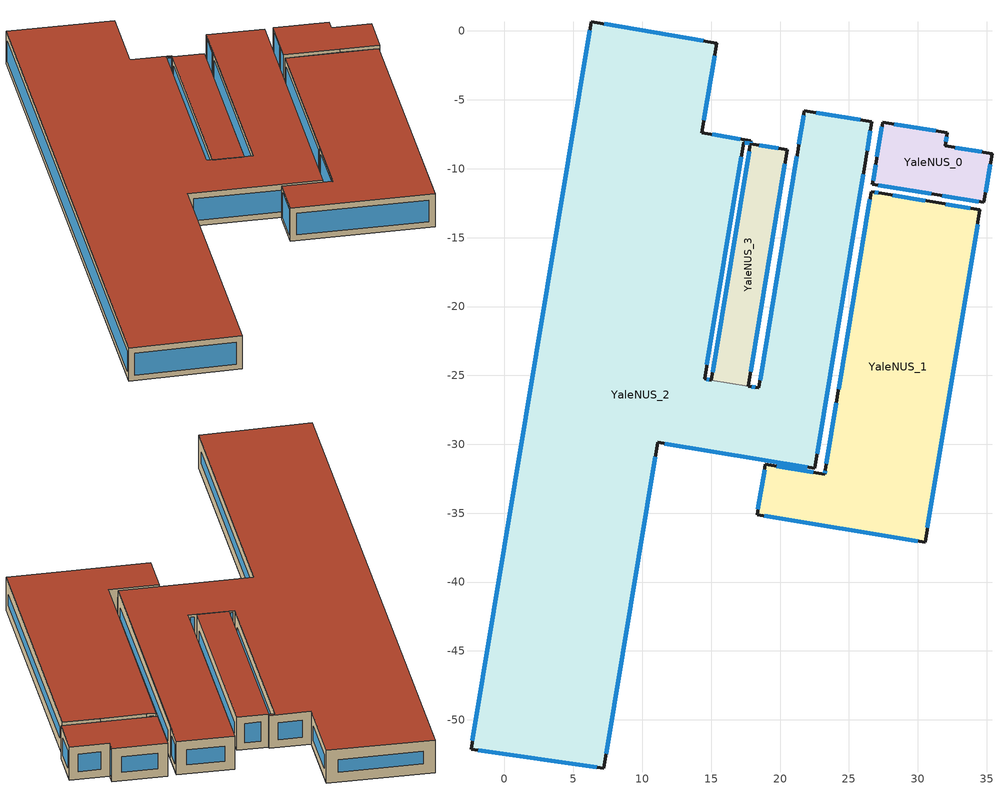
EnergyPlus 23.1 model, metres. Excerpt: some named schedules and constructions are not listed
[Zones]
YaleNUS_0
 floor outside (90.1-2019 Nonresidential CZ 0 Exterior Floor (Mass)): 26.71,-11.11 27.45,-6.61 32.15,-7.39 31.99,-8.34 35.39,-8.9 34.8,-12.45 z3.56
 wall outside (90.1-2019 Nonresidential CZ 0 Exterior Wall (Mass)): 31.4,-11.89 34.8,-12.45 35.39,-8.9 31.99,-8.34 32.15,-7.39 27.45,-6.61 26.98,-9.47 26.71,-11.11 31.4,-11.89 z3.56:6.76
 window (90.1-2019 Nonresidential CZ 0 Glazing (Operable)): 31.77,-11.95 34.43,-12.39 z3.94:6.39; 34.93,-11.69 35.26,-9.66 z4.33:6; 34.65,-8.78 32.73,-8.46 z4.31:6.01; 32.04,-8.04 32.1,-7.69 z3.87:6.46; 31.31,-7.25 28.29,-6.75 z4.41:5.91; 27.4,-6.95 27.04,-9.14 z3.91:6.42; 26.94,-9.71 26.75,-10.87 z3.81:6.52; 27.13,-11.18 30.98,-11.82 z3.99:6.33
 roof outside (90.1-2019 Nonresidential CZ 0 Exterior Roof (Mass)): 34.8,-12.45 35.39,-8.9 31.99,-8.34 32.15,-7.39 27.45,-6.61 26.71,-11.11 z6.76
YaleNUS_1
 floor outside (90.1-2019 Nonresidential CZ 0 Exterior Floor (Mass)): 34.51,-12.97 30.53,-37.12 18.33,-35.11 18.94,-31.46 23.24,-32.16 26.62,-11.67 z3.56
 wall outside (90.1-2019 Nonresidential CZ 0 Exterior Wall (Mass)): 34.51,-12.97 31.31,-12.44 27.38,-11.79 26.62,-11.67 24.16,-26.54 23.29,-31.87 23.24,-32.16 18.94,-31.46 18.33,-35.11 30.53,-37.12 34.51,-12.97 z3.56:6.76
 window (90.1-2019 Nonresidential CZ 0 Glazing (Operable)): 33.79,-12.85 32.03,-12.56 z4.29:6.03; 30.53,-12.31 28.17,-11.92 z4.36:5.96; 27.14,-11.75 26.86,-11.71 z3.81:6.51; 26.53,-12.22 24.26,-25.99 z4.13:6.2; 24.09,-26.98 23.36,-31.43 z4.01:6.31; 23.28,-31.92 23.25,-32.11 z3.62:6.7; 22.42,-32.03 19.75,-31.59 z4.39:5.93; 18.87,-31.84 18.4,-34.73 z3.95:6.37; 18.87,-35.2 29.99,-37.03 z4.11:6.21; 30.7,-36.06 34.34,-14.03 z4.64:5.69
 roof outside (90.1-2019 Nonresidential CZ 0 Exterior Roof (Mass)): 34.51,-12.97 26.62,-11.67 23.24,-32.16 18.94,-31.46 18.33,-35.11 30.53,-37.12 z6.76
YaleNUS_2
 floor outside (90.1-2019 Nonresidential CZ 0 Exterior Floor (Mass)): 6.29,0.68 15.4,-0.88 14.33,-7.39 17.88,-7.97 17.85,-8.17 17.36,-8.09 14.52,-25.25 18.46,-25.9 21.78,-5.78 26.67,-6.59 22.52,-31.74 11.11,-29.86 7.2,-53.52 -2.43,-52.14 z3.56
 wall outside (90.1-2019 Nonresidential CZ 0 Exterior Wall (Mass)): 15.02,-25.34 14.52,-25.25 17.36,-8.09 17.85,-8.17 17.88,-7.97 14.33,-7.39 15.4,-0.88 6.29,0.68 -2.43,-52.14 7.2,-53.52 11.11,-29.86 22.52,-31.74 26.22,-9.35 26.67,-6.59 21.78,-5.78 21.32,-8.54 18.46,-25.9 17.69,-25.78 z3.56:6.76
 wall to YaleNUS_3 (Interior Partition (Mass)): 17.69,-25.78 15.02,-25.34 z3.56:6.76
 window (90.1-2019 Nonresidential CZ 0 Glazing (Operable)): 14.43,-0.71 7.26,0.51 z4.55:5.77; 14.48,-6.47 15.25,-1.79 z4.49:5.83; 17.13,-7.85 15.08,-7.51 z4.33:6; 17.86,-8.1 17.87,-8.04 z3.63:6.69; 17.45,-8.1 17.76,-8.16 z3.65:6.67; 14.7,-24.22 17.18,-9.13 z4.62:5.71; 18.21,-25.86 17.94,-25.82 z3.81:6.51; 14.85,-25.31 14.69,-25.28 z3.73:6.59; 21.23,-9.11 18.55,-25.34 z4.14:6.19; 21.72,-6.11 21.38,-8.21 z3.9:6.42; 25.82,-6.45 22.63,-5.92 z4.43:5.9; 26.33,-8.68 26.57,-7.25 z4.24:6.09; 22.7,-30.69 26.04,-10.4 / 7.38,-52.46 10.93,-30.92 z4.63:5.69; 11.64,-29.95 21.99,-31.66 z4.1:6.22; -1.91,-52.21 6.69,-53.44 z4.09:6.24; 6.18,0.07 -2.33,-51.53 z4.18:6.14
 roof outside (90.1-2019 Nonresidential CZ 0 Exterior Roof (Mass)): -2.43,-52.14 7.2,-53.52 11.11,-29.86 22.52,-31.74 26.67,-6.59 21.78,-5.78 18.46,-25.9 14.52,-25.25 17.36,-8.09 17.85,-8.17 17.88,-7.97 14.33,-7.39 15.4,-0.88 6.29,0.68 z6.76
YaleNUS_3
 floor outside (90.1-2019 Nonresidential CZ 0 Exterior Floor (Mass)): 20.53,-8.61 17.69,-25.78 15.02,-25.34 17.85,-8.17 z3.56
 wall outside (90.1-2019 Nonresidential CZ 0 Exterior Wall (Mass)): 17.69,-25.78 20.53,-8.61 17.85,-8.17 15.02,-25.34 z3.56:6.76
 window (90.1-2019 Nonresidential CZ 0 Glazing (Operable)): 17.87,-24.74 20.35,-9.65 z4.62:5.71; 19.87,-8.5 18.5,-8.28 z4.22:6.1; 17.76,-8.74 15.11,-24.77 z4.13:6.19
 roof outside (90.1-2019 Nonresidential CZ 0 Exterior Roof (Mass)): 17.69,-25.78 20.53,-8.61 17.85,-8.17 15.02,-25.34 z6.76
[Schedule:Week:Daily]
NatVentAvail_YaleNUS_0_20: b86895b4-9b98-4f18-ba6a-2a1ea942468f, e4ed0255-2033-48e4-acdb-707ce9b485a0, f9f9e592-1ea5-4741-8795-a3694467a052, 4cf5a51a-8695-44db-9542-5d53cb1b4135, e46be70c-5bfc-4355-924f-cf4b9001ef74, 32ae48a9-b125-4764-80f2-9bce06aff0d9, e5fe5582-099e-4ffb-9063-494f236806b7, b86895b4-9b98-4f18-ba6a-2a1ea942468f, b86895b4-9b98-4f18-ba6a-2a1ea942468f, b86895b4-9b98-4f18-ba6a-2a1ea942468f, b86895b4-9b98-4f18-ba6a-2a1ea942468f, b86895b4-9b98-4f18-ba6a-2a1ea942468f
NatVentAvail_YaleNUS_0_21: 784be443-f2ac-421a-a25a-dbaff223cf2e, 2c152b6c-05aa-491c-9328-52c76c3f6584, b8952a94-251c-45af-a303-f47233cf2921, 8107e707-f5e0-41de-aacd-10cef33153a1, 7af1c389-89a0-4cfd-8a7f-b0ec9980e665, 867f067c-152a-4cdf-92b1-ee0f96d33b28, 54585478-eb5c-40ef-bec3-aa98f7903c75, 784be443-f2ac-421a-a25a-dbaff223cf2e, 784be443-f2ac-421a-a25a-dbaff223cf2e, 784be443-f2ac-421a-a25a-dbaff223cf2e, 784be443-f2ac-421a-a25a-dbaff223cf2e, 784be443-f2ac-421a-a25a-dbaff223cf2e
NatVentAvail_YaleNUS_0_22: f0adec3f-adfd-422a-b82e-c3d354233a6e, eb05b1ed-ffda-45b2-b9c1-36e3928b96fd, 159d64e9-3778-4b74-a29d-53bc92a04268, 226daed8-a7d3-4f5d-a481-8482612ac12e, e32be275-2609-43f2-b400-1077ea2767d3, 92c76a88-6f27-4b21-9d80-349d2006333a, 475cf2cc-77e0-471e-917b-99d69843fe5f, f0adec3f-adfd-422a-b82e-c3d354233a6e, f0adec3f-adfd-422a-b82e-c3d354233a6e, f0adec3f-adfd-422a-b82e-c3d354233a6e, f0adec3f-adfd-422a-b82e-c3d354233a6e, f0adec3f-adfd-422a-b82e-c3d354233a6e
NatVentAvail_YaleNUS_0_23: 3754ac84-64a0-4116-aa2d-af206ed9eb20, b98a4478-5af8-4063-9e8a-1854799bdb2d, 80b9a9c5-cffb-4382-acfd-0821a248159b, fb31fbf3-b931-4057-bcbe-005bcf70d87e, 20c7776f-0a48-4414-8f3d-bc83d1850931, 3f253691-c937-46b4-8a1b-d0afb55d5b74, f64bbdaf-9a56-4f65-bdd0-cd6fc3ff457f, 3754ac84-64a0-4116-aa2d-af206ed9eb20, 3754ac84-64a0-4116-aa2d-af206ed9eb20, 3754ac84-64a0-4116-aa2d-af206ed9eb20, 3754ac84-64a0-4116-aa2d-af206ed9eb20, 3754ac84-64a0-4116-aa2d-af206ed9eb20
NatVentAvail_YaleNUS_0_24: 66537a77-1f60-4aec-bc77-83fa9f0cddd7, 47a775db-7307-406b-9c20-77ef85e42b30, 6ee4915f-037b-45df-ae3b-3d483e166e4f, 3211cd7c-9758-4d21-bfdb-5395f9feac35, f0d1307d-cace-48e8-a188-568e5737e09a, 9a67fab9-8452-4e7c-bfb2-cc5d5b0738f6, f1a56819-70f4-49f1-9003-a39fed1bb336, 66537a77-1f60-4aec-bc77-83fa9f0cddd7, 66537a77-1f60-4aec-bc77-83fa9f0cddd7, 66537a77-1f60-4aec-bc77-83fa9f0cddd7, 66537a77-1f60-4aec-bc77-83fa9f0cddd7, 66537a77-1f60-4aec-bc77-83fa9f0cddd7
NatVentAvail_YaleNUS_0_25: 34e44faa-09a8-42fa-bac1-0fa1c8348b32, 50fc2863-5133-43d5-952f-e0916babe6d3, 5103453c-d2a1-4eb1-aadc-979e63f0b624, a465d282-e70e-49f9-aed1-01821c0933e9, e5443064-6a5d-48ca-94e5-57280e85c2c6, cba7f038-332d-4191-9d0f-e0e9bd9c3b25, c1a787cd-ded0-41eb-ae3f-e037c2e8138d, 34e44faa-09a8-42fa-bac1-0fa1c8348b32, 34e44faa-09a8-42fa-bac1-0fa1c8348b32, 34e44faa-09a8-42fa-bac1-0fa1c8348b32, 34e44faa-09a8-42fa-bac1-0fa1c8348b32, 34e44faa-09a8-42fa-bac1-0fa1c8348b32
NatVentAvail_YaleNUS_0_26: 05ed44ba-70d5-455a-83b2-a61d68e76caf, d22865bc-3f86-4033-8b65-4ab9932acd89, e59b7d66-d32e-4f13-8c25-1f1100351e74, 575a7b28-7e05-492d-9f21-1cc1623d8808, 54cbe73f-d730-4920-9515-154c82a3d2d8, 7f9b479a-e242-4d91-afef-fe6930697e4c, 951be32b-1825-4608-9e08-455370248be3, 05ed44ba-70d5-455a-83b2-a61d68e76caf, 05ed44ba-70d5-455a-83b2-a61d68e76caf, 05ed44ba-70d5-455a-83b2-a61d68e76caf, 05ed44ba-70d5-455a-83b2-a61d68e76caf, 05ed44ba-70d5-455a-83b2-a61d68e76caf
NatVentAvail_YaleNUS_0_27: 09247492-47a5-4ef1-a8ba-3abf5f476103, b830f8c9-45d2-42f9-8857-be3de007b6f5, 6149f921-e045-4124-a222-228f0db83aa3, 100483da-e068-43a6-8abe-d8c73bcb583b, 6fafef24-7b89-4385-9445-236111e9aced, 8cf354a9-c2ea-4cb3-a8d5-7904893e9d3c, 1f357e26-0a41-4b10-b7b5-ad9a4a76839c, 09247492-47a5-4ef1-a8ba-3abf5f476103, 09247492-47a5-4ef1-a8ba-3abf5f476103, 09247492-47a5-4ef1-a8ba-3abf5f476103, 09247492-47a5-4ef1-a8ba-3abf5f476103, 09247492-47a5-4ef1-a8ba-3abf5f476103
NatVentAvail_YaleNUS_0_28: f55f8472-1ac9-41ef-9236-6231d2c8a8a5, 58b523a5-7d16-4964-acb5-be88f57b11b1, eb1cac43-a646-41f5-8ed9-52619f721756, b9957e07-8b6d-43e8-9d43-7673b49c91f4, 2441275b-91b2-482b-aceb-75fa6b0d9f07, c3c560a0-2910-4e8c-bfb6-192e0ee2e08d, 784be443-f2ac-421a-a25a-dbaff223cf2e, f55f8472-1ac9-41ef-9236-6231d2c8a8a5, f55f8472-1ac9-41ef-9236-6231d2c8a8a5, f55f8472-1ac9-41ef-9236-6231d2c8a8a5, f55f8472-1ac9-41ef-9236-6231d2c8a8a5, f55f8472-1ac9-41ef-9236-6231d2c8a8a5
NatVentAvail_YaleNUS_0_29: 9719cc9c-8e35-4536-b3b8-65c6045f66e7, 26767a58-a36d-42b0-b5a1-45fd3865506c, f40231fb-00e8-426f-9c2d-d038e32176ec, 554f3df8-bb4e-4616-bae3-b3e13bcef5fa, 2441275b-91b2-482b-aceb-75fa6b0d9f07, 2441275b-91b2-482b-aceb-75fa6b0d9f07, 0d1d1ed6-2193-431b-b354-2d28bf12f8ad, 9719cc9c-8e35-4536-b3b8-65c6045f66e7, 9719cc9c-8e35-4536-b3b8-65c6045f66e7, 9719cc9c-8e35-4536-b3b8-65c6045f66e7, 9719cc9c-8e35-4536-b3b8-65c6045f66e7, 9719cc9c-8e35-4536-b3b8-65c6045f66e7
NatVentAvail_YaleNUS_0_30: 9d08b649-5ecb-4a9e-bef7-4537e1723427, b60e2fa6-746b-44cb-9df0-baa8672621ed, 602fa117-d98e-4ba6-9531-10560910ae6e, b9653d2f-3b62-41ad-8213-a3261836f4a8, 7b851076-fef9-43d9-bdfa-f8e81f5e930f, 53e45492-7927-41b2-a67f-94035058f603, 3c8f40a0-7e41-4cf2-bbc5-e735aa60dfa7, 9d08b649-5ecb-4a9e-bef7-4537e1723427, 9d08b649-5ecb-4a9e-bef7-4537e1723427, 9d08b649-5ecb-4a9e-bef7-4537e1723427, 9d08b649-5ecb-4a9e-bef7-4537e1723427, 9d08b649-5ecb-4a9e-bef7-4537e1723427
NatVentAvail_YaleNUS_0_31: 12e5556e-04a0-4d9b-85f8-6156d634be71, 4cf5a51a-8695-44db-9542-5d53cb1b4135, f40231fb-00e8-426f-9c2d-d038e32176ec, 37b1c04f-a45d-4c28-bc75-ff89a66c4980, 87c951f8-6184-42f7-99d3-e6037e7a2117, d514d84d-59ec-4e5e-864d-1bc7d768d87b, 18416766-7a1b-4d32-ab5b-dedfe7e8a157, 12e5556e-04a0-4d9b-85f8-6156d634be71, 12e5556e-04a0-4d9b-85f8-6156d634be71, 12e5556e-04a0-4d9b-85f8-6156d634be71, 12e5556e-04a0-4d9b-85f8-6156d634be71, 12e5556e-04a0-4d9b-85f8-6156d634be71
NatVentAvail_YaleNUS_0_32: 1aa83070-9f3a-41c2-ae9b-e47c1f3127b9, e6e6ba93-48ef-4fdb-9521-c5dacce57119, 9f8d9673-a74d-42d3-93bd-1df5d4b428fd, 4debc897-e7c3-4bf8-9d69-7ae3d0ef7466, 3aa7d51c-292d-4df5-a468-d0c34680530f, 83121ec9-2a07-4aa5-8604-13a924f42821, d50f236a-07cd-4b7d-85bf-2caac4ce70d8, 1aa83070-9f3a-41c2-ae9b-e47c1f3127b9, 1aa83070-9f3a-41c2-ae9b-e47c1f3127b9, 1aa83070-9f3a-41c2-ae9b-e47c1f3127b9, 1aa83070-9f3a-41c2-ae9b-e47c1f3127b9, 1aa83070-9f3a-41c2-ae9b-e47c1f3127b9
NatVentAvail_YaleNUS_0_33: c2ea6457-f037-463d-ae69-343270a15a83, 7230e036-96bd-45fc-9af0-5bb33c0b39a0, 71fba97b-08e5-484f-935a-7acfebc21cf7, 5394974b-d2cf-4787-9cbd-2065d5d9e144, 25607c03-26d7-4b9a-bdad-b0902366cc71, b8952a94-251c-45af-a303-f47233cf2921, 92a38289-7e4c-4131-a4a9-a45610154568, c2ea6457-f037-463d-ae69-343270a15a83, c2ea6457-f037-463d-ae69-343270a15a83, c2ea6457-f037-463d-ae69-343270a15a83, c2ea6457-f037-463d-ae69-343270a15a83, c2ea6457-f037-463d-ae69-343270a15a83
NatVentAvail_YaleNUS_0_34: 3d534ab1-a947-4a2e-ba86-0c5d2bdf74ff, 7053c407-1ad1-4594-94e4-dfae949ada0e, dd038d13-3496-48d0-98cf-826b3bca5217, 46884322-e98c-413b-b057-dae9c1cc0296, 62b67771-a39f-4ae4-8e85-26895bb3eeb8, b7124ca3-b734-47c8-bd5b-ce5cdc856132, e78cce15-4d62-454f-9c8f-47b60107a305, 3d534ab1-a947-4a2e-ba86-0c5d2bdf74ff, 3d534ab1-a947-4a2e-ba86-0c5d2bdf74ff, 3d534ab1-a947-4a2e-ba86-0c5d2bdf74ff, 3d534ab1-a947-4a2e-ba86-0c5d2bdf74ff, 3d534ab1-a947-4a2e-ba86-0c5d2bdf74ff
NatVentAvail_YaleNUS_0_35: 0d767e48-79b9-4101-a80a-f6afd7ec38bf, 4e5cd6ac-6983-4cc8-b66e-4f0369a68e36, c4165dce-6361-4b45-9bc0-93e404be1fd4, c767e238-a187-4b6d-9b09-42704ce60f55, dc6680bc-f21d-43b1-83ef-fa7ac5cbe432, c6b9d4a3-4860-4069-95eb-7b8e37ce84d4, c8ee0f19-2f27-45c7-a0cb-fe58b52e839a, 0d767e48-79b9-4101-a80a-f6afd7ec38bf, 0d767e48-79b9-4101-a80a-f6afd7ec38bf, 0d767e48-79b9-4101-a80a-f6afd7ec38bf, 0d767e48-79b9-4101-a80a-f6afd7ec38bf, 0d767e48-79b9-4101-a80a-f6afd7ec38bf
NatVentAvail_YaleNUS_0_36: e67e899a-6450-4282-bf84-a069da555199, b86895b4-9b98-4f18-ba6a-2a1ea942468f, 7a1ee372-e9a1-44fc-8b02-2be9c7120159, 4230e94c-69e5-4d62-ba25-986a75405722, 4fce524a-fb53-4aae-becf-d0d135b85d4b, 9c9be568-603a-418e-a639-d675078e9490, 5103453c-d2a1-4eb1-aadc-979e63f0b624, e67e899a-6450-4282-bf84-a069da555199, e67e899a-6450-4282-bf84-a069da555199, e67e899a-6450-4282-bf84-a069da555199, e67e899a-6450-4282-bf84-a069da555199, e67e899a-6450-4282-bf84-a069da555199
NatVentAvail_YaleNUS_0_37: 2441275b-91b2-482b-aceb-75fa6b0d9f07, 640c0895-a438-4d02-9122-b63bdf1528ac, f4fb51a3-42fd-4753-808e-fb6224af7336, 9fa7a5e0-bc40-4e2c-9d67-05bdd1372ae2, 36113e99-318e-44d9-b75c-6d3df6677403, 7742bedb-6394-4893-8285-4e875700dba0, 6d44db9e-4e95-4ba9-a753-44a0f94dea70, 2441275b-91b2-482b-aceb-75fa6b0d9f07, 2441275b-91b2-482b-aceb-75fa6b0d9f07, 2441275b-91b2-482b-aceb-75fa6b0d9f07, 2441275b-91b2-482b-aceb-75fa6b0d9f07, 2441275b-91b2-482b-aceb-75fa6b0d9f07
NatVentAvail_YaleNUS_0_38: 604b6457-673b-44f4-a450-65116aaf5159, b59a9f82-5dcf-4bc5-9a13-b02036069259, e67e899a-6450-4282-bf84-a069da555199, bbdd92fc-6ea4-4f51-90a3-447660bc9119, 7c1a23e1-0488-4a70-9aab-5463cd2c3024, 74cdc771-9c38-48e9-b0f4-91492f0cdc4d, 7d1e736b-b3be-414f-b195-7bb9e0ef5edd, 604b6457-673b-44f4-a450-65116aaf5159, 604b6457-673b-44f4-a450-65116aaf5159, 604b6457-673b-44f4-a450-65116aaf5159, 604b6457-673b-44f4-a450-65116aaf5159, 604b6457-673b-44f4-a450-65116aaf5159
NatVentAvail_YaleNUS_0_39: 249eb43e-83c5-4095-a6d1-b9071cb88f3c, 4e9f5bc8-e524-433b-83f1-11f1967e6189, 14282a7f-5107-4b65-a2ee-13ef7b1e3460, d2d2b57f-9a64-4980-bcdc-e5b4cb77229e, a70c8071-dc02-4aee-893c-9071d30f9659, 8c00b10c-5691-47be-8c03-20c8e8940356, 2441275b-91b2-482b-aceb-75fa6b0d9f07, 249eb43e-83c5-4095-a6d1-b9071cb88f3c, 249eb43e-83c5-4095-a6d1-b9071cb88f3c, 249eb43e-83c5-4095-a6d1-b9071cb88f3c, 249eb43e-83c5-4095-a6d1-b9071cb88f3c, 249eb43e-83c5-4095-a6d1-b9071cb88f3c
NatVentAvail_YaleNUS_0_40: 554f3df8-bb4e-4616-bae3-b3e13bcef5fa, 620d8352-a343-4f42-9e11-45aebf4ca1a9, e21fa8ca-035b-4497-a905-6d6f9e699e70, bd68b51a-cd26-4e96-ba72-863fc296c7e8, 05c0a0fd-963b-4adb-afe4-f65450d22884, 1ce7f9d3-a815-40d9-8e40-0021bc31ff42, 9d3ecbdb-032a-4383-a318-4f41ae9900da, 554f3df8-bb4e-4616-bae3-b3e13bcef5fa, 554f3df8-bb4e-4616-bae3-b3e13bcef5fa, 554f3df8-bb4e-4616-bae3-b3e13bcef5fa, 554f3df8-bb4e-4616-bae3-b3e13bcef5fa, 554f3df8-bb4e-4616-bae3-b3e13bcef5fa
NatVentAvail_YaleNUS_0_41: 55c9c3ac-bb5b-49a0-b035-62a108c329d8, 468be939-5f70-431c-9e5b-c427716adcaa, cf4c00f2-77c8-4ca6-9e99-c1c1c90bcf9c, 5ebca664-792b-4976-832e-cf2cdfeb7875, b8e4dc7c-fc55-411f-849c-36b22ae8c75c, d840f171-51a0-42ff-aaf5-2db78493e856, 6b430ac1-57e6-45e8-8ea9-72cff2898b94, 55c9c3ac-bb5b-49a0-b035-62a108c329d8, 55c9c3ac-bb5b-49a0-b035-62a108c329d8, 55c9c3ac-bb5b-49a0-b035-62a108c329d8, 55c9c3ac-bb5b-49a0-b035-62a108c329d8, 55c9c3ac-bb5b-49a0-b035-62a108c329d8
NatVentAvail_YaleNUS_0_42: fb7fc309-629c-4dd9-92c9-02a930da668d, 59847346-ef0a-4766-a620-44524aabba73, f2b93726-3e2a-4167-8cbc-c7eb5edb1070, 614d4a35-b4e8-417a-b5bb-cf4054d32df9, 0590fb53-8176-45f8-9cc7-7fe2f8009843, 3b22679c-0912-47a1-b85e-98375e9ba584, 20559a1d-f840-4811-a319-e4b821db11b5, fb7fc309-629c-4dd9-92c9-02a930da668d, fb7fc309-629c-4dd9-92c9-02a930da668d, fb7fc309-629c-4dd9-92c9-02a930da668d, fb7fc309-629c-4dd9-92c9-02a930da668d, fb7fc309-629c-4dd9-92c9-02a930da668d
NatVentAvail_YaleNUS_0_43: 899e8585-298d-48bf-bdb9-921910572be4, a4fbad96-0668-4129-b6aa-7850e55a8dbf, 1510cf29-4190-48e6-9f2c-2bb5eea6c5a6, d4bb8395-d76b-461e-9c40-0d4e6527f43b, ea094d62-b6a2-4c3d-812e-a760f1abf1e2, 070d22c8-6fbe-46ed-a1d4-00307c278ba4, 3e725772-6ae3-41ed-9a81-e0d9da21eea7, 899e8585-298d-48bf-bdb9-921910572be4, 899e8585-298d-48bf-bdb9-921910572be4, 899e8585-298d-48bf-bdb9-921910572be4, 899e8585-298d-48bf-bdb9-921910572be4, 899e8585-298d-48bf-bdb9-921910572be4
NatVentAvail_YaleNUS_0_44: d36bc9fb-b70a-45a1-995c-9eed93f820c7, 1f04b15d-4b1b-402b-9abf-db23f23a5ecb, cb717809-53b4-4a8e-8aa8-7e59836ceb62, a27f1439-1b8f-4fc1-9b0e-f1d2d90d084e, afea2574-1e78-431a-a299-3400f45aa358, ad5c50c6-cfa5-43ef-b526-4a8a113b646a, b612f45d-f7a4-4cd3-9e10-e8ecb76f34de, d36bc9fb-b70a-45a1-995c-9eed93f820c7, d36bc9fb-b70a-45a1-995c-9eed93f820c7, d36bc9fb-b70a-45a1-995c-9eed93f820c7, d36bc9fb-b70a-45a1-995c-9eed93f820c7, d36bc9fb-b70a-45a1-995c-9eed93f820c7
NatVentAvail_YaleNUS_0_45: 59593189-7892-4f0c-bf94-e0ab22a5b90d, b60e2fa6-746b-44cb-9df0-baa8672621ed, aa2c2d2a-a564-4120-b536-68967397ce65, d3d3a0cf-0cda-49ca-84d0-321cad0a4e3b, 14282a7f-5107-4b65-a2ee-13ef7b1e3460, e6a2d282-9d19-447a-8940-2b7d96f5d3fe, 59593189-7892-4f0c-bf94-e0ab22a5b90d, 59593189-7892-4f0c-bf94-e0ab22a5b90d, 59593189-7892-4f0c-bf94-e0ab22a5b90d, 59593189-7892-4f0c-bf94-e0ab22a5b90d, 59593189-7892-4f0c-bf94-e0ab22a5b90d, 59593189-7892-4f0c-bf94-e0ab22a5b90d
NatVentAvail_YaleNUS_0_46: 0a822846-b3e7-4441-87cf-52edfd8fc42f, 59847346-ef0a-4766-a620-44524aabba73, 661f37a7-f83d-49d7-9f43-6045ec6bf5ef, e4f86a99-f70d-43f6-8316-7cc8bef915ca, e0fbf431-7a2f-455f-ac5f-7dbd88ab3d0e, ca1dc9bd-0f07-4469-828c-f15c1af8d16f, 219c90cd-8438-4e45-ace7-5852d29d4b46, 0a822846-b3e7-4441-87cf-52edfd8fc42f, 0a822846-b3e7-4441-87cf-52edfd8fc42f, 0a822846-b3e7-4441-87cf-52edfd8fc42f, 0a822846-b3e7-4441-87cf-52edfd8fc42f, 0a822846-b3e7-4441-87cf-52edfd8fc42f
NatVentAvail_YaleNUS_0_47: 5e880d0b-80b4-4be0-a15e-8a70c7e0eee7, e0f74c86-c346-4976-ba67-1dd44afb527a, 346071af-0beb-46b1-a46d-a85ca97f75ea, 3f92bf69-1d26-4206-981b-d088e70e56d2, 57841d38-4d90-4a5c-940a-fd098fdc34fa, 76e88714-5b9c-4d90-b51f-f2adc572931e, 527293fa-44ca-4517-8987-1f78705e8642, 5e880d0b-80b4-4be0-a15e-8a70c7e0eee7, 5e880d0b-80b4-4be0-a15e-8a70c7e0eee7, 5e880d0b-80b4-4be0-a15e-8a70c7e0eee7, 5e880d0b-80b4-4be0-a15e-8a70c7e0eee7, 5e880d0b-80b4-4be0-a15e-8a70c7e0eee7
NatVentAvail_YaleNUS_0_48: 4f3a7731-9446-42ac-9f40-a5a206dc40b8, d53a4917-0e0e-4292-b423-fe1e00797dc5, adeb6f46-cf09-4581-bf62-e4cc41fefff2, d9ea127a-ea3e-44f9-b4f6-f443588a29fb, bc5d8050-3cc7-4c51-87b1-8ce198daef6b, 1ccc2eaa-cf5a-4ac4-97c4-5bdf7be132fb, 49c7924b-917d-4c7d-9de9-8fc0554b513a, 4f3a7731-9446-42ac-9f40-a5a206dc40b8, 4f3a7731-9446-42ac-9f40-a5a206dc40b8, 4f3a7731-9446-42ac-9f40-a5a206dc40b8, 4f3a7731-9446-42ac-9f40-a5a206dc40b8, 4f3a7731-9446-42ac-9f40-a5a206dc40b8
NatVentAvail_YaleNUS_0_49: 50feeccf-a56f-46cd-939c-f6be7e693a5f, 0fdaed54-b3fb-49a8-aa3e-b01a6ee1ba52, 41beb8e4-cf42-4bb0-9163-d3de6e1e6f12, 798e9b6e-7d34-4e9d-ac83-35603a7d427e, 35de66f2-f3ac-4774-979f-85f50bdff29b, 76dc389f-69f2-4afd-baea-eaba135588e5, f56c3d26-c91e-4bd6-9664-0f37d4a9d28b, 50feeccf-a56f-46cd-939c-f6be7e693a5f, 50feeccf-a56f-46cd-939c-f6be7e693a5f, 50feeccf-a56f-46cd-939c-f6be7e693a5f, 50feeccf-a56f-46cd-939c-f6be7e693a5f, 50feeccf-a56f-46cd-939c-f6be7e693a5f
NatVentAvail_YaleNUS_0_50: 0554337f-2325-4ea3-be7e-fa0b4e064362, e21fa8ca-035b-4497-a905-6d6f9e699e70, 8f2ba240-2643-4f02-92e5-a88d492f1986, e3f104b1-ed44-4b32-a7da-d97373ca9d4c, fc12f50e-9967-472d-94a5-ed6622f31ac1, 6b574e6f-acc3-440d-aaac-20ec21e54f62, 1237cd84-e30e-4ed8-aebe-0273241e5233, 0554337f-2325-4ea3-be7e-fa0b4e064362, 0554337f-2325-4ea3-be7e-fa0b4e064362, 0554337f-2325-4ea3-be7e-fa0b4e064362, 0554337f-2325-4ea3-be7e-fa0b4e064362, 0554337f-2325-4ea3-be7e-fa0b4e064362
NatVentAvail_YaleNUS_0_51: 87bede82-56fc-4334-a00f-da6f346e72a7, 1b2862e0-cb59-4880-a974-326fb7e9b4ff, 9810841c-0169-40b6-8207-1c1ed6fcca9c, 87e42af5-8685-474b-b5ee-afd09652ff47, 621bd1d9-1fdb-40af-9c61-59bc2816bb84, a48958c1-2009-4044-9324-61569ef9b455, d514d84d-59ec-4e5e-864d-1bc7d768d87b, 87bede82-56fc-4334-a00f-da6f346e72a7, 87bede82-56fc-4334-a00f-da6f346e72a7, 87bede82-56fc-4334-a00f-da6f346e72a7, 87bede82-56fc-4334-a00f-da6f346e72a7, 87bede82-56fc-4334-a00f-da6f346e72a7
NatVentAvail_YaleNUS_0_52: ca22b1b1-82b4-4c22-a9d1-4074a7503992, ca22b1b1-82b4-4c22-a9d1-4074a7503992, ca22b1b1-82b4-4c22-a9d1-4074a7503992, ca22b1b1-82b4-4c22-a9d1-4074a7503992, ca22b1b1-82b4-4c22-a9d1-4074a7503992, ca22b1b1-82b4-4c22-a9d1-4074a7503992, ca22b1b1-82b4-4c22-a9d1-4074a7503992, ca22b1b1-82b4-4c22-a9d1-4074a7503992, ca22b1b1-82b4-4c22-a9d1-4074a7503992, ca22b1b1-82b4-4c22-a9d1-4074a7503992, ca22b1b1-82b4-4c22-a9d1-4074a7503992, ca22b1b1-82b4-4c22-a9d1-4074a7503992
CoolAvail_YaleNUS_1_0: 004ef3fd-1c9f-4cef-9eed-8bd733073bc1, 2dddd8bd-eaee-474d-917c-63a71b6d1381, 45199d73-9a73-4eb8-be4d-93b94f528ddc, 19aebed1-a3d4-4d2e-9283-f12a20dacc42, 5bddd341-db95-4a0a-8bc1-8855bd01cfb9, 012ea8f9-2e26-4f38-8da0-1d11eda2ae28, 2ef86ff2-8e03-4f21-abaa-ab660d7a0ec2, 004ef3fd-1c9f-4cef-9eed-8bd733073bc1, 004ef3fd-1c9f-4cef-9eed-8bd733073bc1, 004ef3fd-1c9f-4cef-9eed-8bd733073bc1, 004ef3fd-1c9f-4cef-9eed-8bd733073bc1, 004ef3fd-1c9f-4cef-9eed-8bd733073bc1
CoolAvail_YaleNUS_1_1: debc29fc-940f-4809-8175-5ed666eff6ef, 98be1ca5-53ae-4bf5-aef2-4059fb46044a, d5d75e44-33c7-47f1-bd13-9b8139361507, 5f5207b3-9501-4d7a-945b-9e6a127027c1, 4dd25bae-5750-42ca-abb8-853ababff7a8, decd76e2-33aa-4c0a-80f5-da72f14271d3, 301baf90-b5b9-4fbb-8288-0097db97680f, debc29fc-940f-4809-8175-5ed666eff6ef, debc29fc-940f-4809-8175-5ed666eff6ef, debc29fc-940f-4809-8175-5ed666eff6ef, debc29fc-940f-4809-8175-5ed666eff6ef, debc29fc-940f-4809-8175-5ed666eff6ef
CoolAvail_YaleNUS_1_2: 1bd64998-a328-4e67-bc06-68a3573aef60, 8ed735d6-82c9-4205-8202-d7161ee71aaf, 4dd25bae-5750-42ca-abb8-853ababff7a8, cf8058d8-994f-4f3f-a19c-45b7af5a1c28, 2dddd8bd-eaee-474d-917c-63a71b6d1381, f12a145a-f210-4ed3-ac1b-0799312dfb71, 96c0f94d-a09b-42ed-8e15-683326d18daf, 1bd64998-a328-4e67-bc06-68a3573aef60, 1bd64998-a328-4e67-bc06-68a3573aef60, 1bd64998-a328-4e67-bc06-68a3573aef60, 1bd64998-a328-4e67-bc06-68a3573aef60, 1bd64998-a328-4e67-bc06-68a3573aef60
CoolAvail_YaleNUS_1_3: 3fd9ff3a-e102-4c7a-9034-63fb375d4340, 475cf2cc-77e0-471e-917b-99d69843fe5f, 3d498380-00a3-4af0-ae63-25d81916a45d, 04432e9a-ca7e-47ee-a05d-6c7369d0956d, a16f419b-7b9a-45d6-b130-10bdc4f72b0a, 004ef3fd-1c9f-4cef-9eed-8bd733073bc1, f2211024-589d-4372-8d24-4ab86aedb641, 3fd9ff3a-e102-4c7a-9034-63fb375d4340, 3fd9ff3a-e102-4c7a-9034-63fb375d4340, 3fd9ff3a-e102-4c7a-9034-63fb375d4340, 3fd9ff3a-e102-4c7a-9034-63fb375d4340, 3fd9ff3a-e102-4c7a-9034-63fb375d4340
CoolAvail_YaleNUS_1_4: ed484577-60ba-46b2-a64a-4a21ee85d49e, 564b620f-3d0b-4041-8173-3d70fd7768a8, dc451d28-6106-420c-834f-7499ca3c9e14, f75a169c-980d-4df7-b97e-f98d9ad47b1d, 73716d5d-31ee-4203-82f3-5ec9d636432a, 5a8d40c1-0fcd-4672-a131-93312a5af16a, 564b620f-3d0b-4041-8173-3d70fd7768a8, ed484577-60ba-46b2-a64a-4a21ee85d49e, ed484577-60ba-46b2-a64a-4a21ee85d49e, ed484577-60ba-46b2-a64a-4a21ee85d49e, ed484577-60ba-46b2-a64a-4a21ee85d49e, ed484577-60ba-46b2-a64a-4a21ee85d49e
CoolAvail_YaleNUS_1_5: 3ef0584d-6226-4559-a413-74942ec30ad4, c75565af-9748-4d71-9964-484d9ad207fe, e542952f-8947-4bd7-a00a-855c2aab377d, 78aca04a-2436-4487-b156-3240b72c8027, 3b93f2df-e590-4764-8495-298ce8e5f3e7, 249c3fde-c9a8-4641-835b-bb4bf8cca2d6, d92f9f53-ffb7-4f09-a601-0700bccbb405, 3ef0584d-6226-4559-a413-74942ec30ad4, 3ef0584d-6226-4559-a413-74942ec30ad4, 3ef0584d-6226-4559-a413-74942ec30ad4, 3ef0584d-6226-4559-a413-74942ec30ad4, 3ef0584d-6226-4559-a413-74942ec30ad4
CoolAvail_YaleNUS_1_6: 4eebdfa2-e00a-4c39-adf8-21af30ab000f, dd038d13-3496-48d0-98cf-826b3bca5217, d94435da-0a3e-4398-9ecd-ac4078a3ce31, d52f8613-97b8-4782-a0a6-c7ec01c6ece0, 53cf8608-0aa0-4cff-a426-7e1b71cd727a, 762d495c-1a46-4493-a79e-93eb3f12237e, 24d6807f-c96c-41ab-b877-d652305d8850, 4eebdfa2-e00a-4c39-adf8-21af30ab000f, 4eebdfa2-e00a-4c39-adf8-21af30ab000f, 4eebdfa2-e00a-4c39-adf8-21af30ab000f, 4eebdfa2-e00a-4c39-adf8-21af30ab000f, 4eebdfa2-e00a-4c39-adf8-21af30ab000f
CoolAvail_YaleNUS_1_7: d62aed8f-d53f-4f59-82a0-49e91c54639b, 2d01874c-3528-42f9-9853-ee36194f7e90, ae9789bf-6eb3-4028-931b-eb7560d6c7f6, 733bd070-5fb2-469b-86b9-48a5df4940e2, e87412e0-2fa0-4dc2-bb88-b0fb241475a6, 3821be87-efcc-4da9-900e-44832497d277, a98410d2-08b7-4bc4-8203-199328b5635a, d62aed8f-d53f-4f59-82a0-49e91c54639b, d62aed8f-d53f-4f59-82a0-49e91c54639b, d62aed8f-d53f-4f59-82a0-49e91c54639b, d62aed8f-d53f-4f59-82a0-49e91c54639b, d62aed8f-d53f-4f59-82a0-49e91c54639b
CoolAvail_YaleNUS_1_8: 90de3f1f-0860-4711-9521-af81f8322a08, 59b6d829-686b-4952-a671-10843ba8d85a, 92cbba76-664f-4ea2-bf3b-321c3d46beff, 4067882c-1fb7-43e7-9f81-71172e07334c, 684432e2-759a-4fc9-b1c4-1ff0424e06f4, 9c52bfd1-953a-455f-9712-5b4649542e51, a211d4e4-afda-4381-be15-d2d58f4c3abe, 90de3f1f-0860-4711-9521-af81f8322a08, 90de3f1f-0860-4711-9521-af81f8322a08, 90de3f1f-0860-4711-9521-af81f8322a08, 90de3f1f-0860-4711-9521-af81f8322a08, 90de3f1f-0860-4711-9521-af81f8322a08
CoolAvail_YaleNUS_1_9: d9bd5ec5-4086-471c-9ab8-e36dbfa69553, 3d421f97-5f1e-4dec-9b09-00a56c836151, a211d4e4-afda-4381-be15-d2d58f4c3abe, 428e9157-a411-4b3c-8ec9-a5e8f93997a4, 32239071-a7f5-40e3-be48-2bef75f8040e, 1716099c-1249-49c0-a36a-19250af2f600, c3aa5b14-67dc-4cc8-9c15-438d4a7cec77, d9bd5ec5-4086-471c-9ab8-e36dbfa69553, d9bd5ec5-4086-471c-9ab8-e36dbfa69553, d9bd5ec5-4086-471c-9ab8-e36dbfa69553, d9bd5ec5-4086-471c-9ab8-e36dbfa69553, d9bd5ec5-4086-471c-9ab8-e36dbfa69553
CoolAvail_YaleNUS_1_10: cae05f3e-e574-4095-93af-e30c71a91753, a211d4e4-afda-4381-be15-d2d58f4c3abe, 276f7895-e671-4d47-98ce-b68643a3e9ec, ce468163-5b43-46ad-8cb0-c41407cc9c4c, 9179ac08-37e5-4901-949a-e894ee773e42, 9f4ac2e7-7d77-4f56-b65d-aa83180a7ef8, 87236625-d628-4441-ad54-9e3a2e23b528, cae05f3e-e574-4095-93af-e30c71a91753, cae05f3e-e574-4095-93af-e30c71a91753, cae05f3e-e574-4095-93af-e30c71a91753, cae05f3e-e574-4095-93af-e30c71a91753, cae05f3e-e574-4095-93af-e30c71a91753
CoolAvail_YaleNUS_1_11: a211d4e4-afda-4381-be15-d2d58f4c3abe, 80175f32-0aba-47e6-9775-0325f929ec0f, 2a86ed30-35b9-4706-b354-5d63ef45fbc5, a569fa81-5364-4500-a3b7-5ef821f65feb, 9550e05f-17ab-4291-b90d-6d67e569a8ec, af4d5c00-cf92-4d34-939d-1100a66c84a2, b30bcb3b-72e2-43c6-b2dd-dabb1b6becb2, a211d4e4-afda-4381-be15-d2d58f4c3abe, a211d4e4-afda-4381-be15-d2d58f4c3abe, a211d4e4-afda-4381-be15-d2d58f4c3abe, a211d4e4-afda-4381-be15-d2d58f4c3abe, a211d4e4-afda-4381-be15-d2d58f4c3abe
CoolAvail_YaleNUS_1_12: 0be3f172-f66b-40c4-a2cf-43689677af29, 033891b6-a261-4653-ac37-09ffce4dec99, 6f6c2496-aa75-422e-b43b-2f0168f982f9, 4f6e1fc2-2eb0-45a8-9a52-be204826df8a, 34ab8f32-5c36-4d44-9b33-c79243850f1b, b5865dc6-56ee-49eb-9306-7f55832e0289, 5e921f7a-72c5-4a1f-ba92-7e397c34676a, 0be3f172-f66b-40c4-a2cf-43689677af29, 0be3f172-f66b-40c4-a2cf-43689677af29, 0be3f172-f66b-40c4-a2cf-43689677af29, 0be3f172-f66b-40c4-a2cf-43689677af29, 0be3f172-f66b-40c4-a2cf-43689677af29
CoolAvail_YaleNUS_1_13: 05e27f71-fc54-49de-bcfe-469bb215c397, e0f7368e-e973-4729-bc5d-67b95f0c68fb, 822d24b1-13c7-4ef1-9f03-0a90320b0e33, fdf7f4b3-a591-4021-8629-a0eb6e546c93, 56e1e92e-dda6-4aeb-b2c7-ab120a11a374, 0300e644-aeed-4b72-b3bd-6f8ac87fa006, 734594e7-1586-41b2-ac08-863607d5aa85, 05e27f71-fc54-49de-bcfe-469bb215c397, 05e27f71-fc54-49de-bcfe-469bb215c397, 05e27f71-fc54-49de-bcfe-469bb215c397, 05e27f71-fc54-49de-bcfe-469bb215c397, 05e27f71-fc54-49de-bcfe-469bb215c397
CoolAvail_YaleNUS_1_14: a9feaca4-285b-4b6d-9d85-33a008334473, d5852332-cce6-4419-adb2-1021054a5d57, 0431e5fa-43e5-449e-8bf9-8411685bc507, 3729e7ef-2db9-49c0-b0b6-3058843eca4e, de3b197c-d296-4a8d-ad7c-4f9c64303adb, 859b8936-150f-4ee0-a592-1f07bee94c1f, 836e0a9a-4ba4-45f0-968b-9097a3f621d7, a9feaca4-285b-4b6d-9d85-33a008334473, a9feaca4-285b-4b6d-9d85-33a008334473, a9feaca4-285b-4b6d-9d85-33a008334473, a9feaca4-285b-4b6d-9d85-33a008334473, a9feaca4-285b-4b6d-9d85-33a008334473
CoolAvail_YaleNUS_1_15: ed2222cb-73da-4880-9bea-837067e78a6a, 1dcde231-5db8-48bf-82a1-d9bc7f068648, 16a02426-1f98-41b4-b02a-13602b079ab4, 8f2ba240-2643-4f02-92e5-a88d492f1986, e3812611-face-4a29-a871-2e10ccaca919, 080a1933-b242-4d87-aefe-0e88316e0cb9, 2f3941ac-c309-4a89-8595-3af1aa1cdc81, ed2222cb-73da-4880-9bea-837067e78a6a, ed2222cb-73da-4880-9bea-837067e78a6a, ed2222cb-73da-4880-9bea-837067e78a6a, ed2222cb-73da-4880-9bea-837067e78a6a, ed2222cb-73da-4880-9bea-837067e78a6a
CoolAvail_YaleNUS_1_16: 3a6def76-8a66-45b0-8dce-7e56cce80d2a, d54cf6f5-9a9b-4130-8cc2-4bcc75a75a1f, 8ce46f76-1948-4d28-b110-98f885106756, 8d2f5cbd-96ce-4585-bc4e-e03f2db3e35d, 2d245cda-8eda-4191-8ab2-19380e217a8f, 2f44080a-80c0-4761-9eda-98d476cd33a2, e8651b1f-257a-4416-9f79-c797eeacee83, 3a6def76-8a66-45b0-8dce-7e56cce80d2a, 3a6def76-8a66-45b0-8dce-7e56cce80d2a, 3a6def76-8a66-45b0-8dce-7e56cce80d2a, 3a6def76-8a66-45b0-8dce-7e56cce80d2a, 3a6def76-8a66-45b0-8dce-7e56cce80d2a
CoolAvail_YaleNUS_1_17: 8ad41b29-c3f9-4341-8d61-3683f4d65db2, 8b7320c2-9940-4d44-8413-e62e81c84225, a1a47f84-d9ae-47c9-bb14-7fa89e1fc534, ef5aa3e8-1b51-44ca-9be3-820320aaf05e, bfa50979-d428-4c8c-9b6e-ba7763c2d33e, bae1be0b-7fce-45f8-9ef8-c53aa17aaad7, 5821d57e-0b1f-4cf2-b998-c5d0c8186833, 8ad41b29-c3f9-4341-8d61-3683f4d65db2, 8ad41b29-c3f9-4341-8d61-3683f4d65db2, 8ad41b29-c3f9-4341-8d61-3683f4d65db2, 8ad41b29-c3f9-4341-8d61-3683f4d65db2, 8ad41b29-c3f9-4341-8d61-3683f4d65db2
CoolAvail_YaleNUS_1_18: e6d25679-9522-40cb-854d-62088c3b3fb1, 6e122278-436a-4d4d-83de-5f7a8af53cdf, 5538091d-0838-40da-82de-ed6e97d1779b, e6d25679-9522-40cb-854d-62088c3b3fb1, c683ff35-b6fb-4bdb-8f73-150f3ce6e9ba, 3fd783b0-c06d-4f36-88e4-c71bd8e90a7f, 3b8a3a22-8771-44f0-b895-fb4ba6e98b98, e6d25679-9522-40cb-854d-62088c3b3fb1, e6d25679-9522-40cb-854d-62088c3b3fb1, e6d25679-9522-40cb-854d-62088c3b3fb1, e6d25679-9522-40cb-854d-62088c3b3fb1, e6d25679-9522-40cb-854d-62088c3b3fb1
CoolAvail_YaleNUS_1_19: afff5a7f-ae68-4a0a-ad67-b8b8f71cd07b, 331e2b34-e9cf-4e43-8109-21fd5a81e444, 7d09eac0-5c95-4d66-96ca-bf0c89eed2b2, b85feb2e-7041-427a-b53c-43604f25e6cc, ea575e0c-227e-48d0-8cd9-1739b37364b1, a4a48551-9479-47ba-be10-597ec0d1e72e, 7e910388-e5f8-4a31-80d5-640b07e362a9, afff5a7f-ae68-4a0a-ad67-b8b8f71cd07b, afff5a7f-ae68-4a0a-ad67-b8b8f71cd07b, afff5a7f-ae68-4a0a-ad67-b8b8f71cd07b, afff5a7f-ae68-4a0a-ad67-b8b8f71cd07b, afff5a7f-ae68-4a0a-ad67-b8b8f71cd07b
CoolAvail_YaleNUS_1_20: e6e52d02-e4cb-4aa4-bcf8-8e5ac6a3ecd0, 303d1bc3-1cfc-474e-b32d-e35e70d0d29d, afff5a7f-ae68-4a0a-ad67-b8b8f71cd07b, d622848b-29a9-49cf-85d3-0adec3220513, 48b436f7-d161-45c5-adfb-f3e7e081d6aa, 62297cd7-e1cc-44b0-813f-7533bc1d4b3c, 729846ed-db08-4ff4-b4d9-46baffffea01, e6e52d02-e4cb-4aa4-bcf8-8e5ac6a3ecd0, e6e52d02-e4cb-4aa4-bcf8-8e5ac6a3ecd0, e6e52d02-e4cb-4aa4-bcf8-8e5ac6a3ecd0, e6e52d02-e4cb-4aa4-bcf8-8e5ac6a3ecd0, e6e52d02-e4cb-4aa4-bcf8-8e5ac6a3ecd0
CoolAvail_YaleNUS_1_21: befbfd90-4ae4-406d-9346-c662134baaeb, c75565af-9748-4d71-9964-484d9ad207fe, c5a12b7c-a7fd-448d-98e9-0f4d9a07cda5, a4fbad96-0668-4129-b6aa-7850e55a8dbf, 26f63050-17fc-428d-9ddd-82c67e870d57, cb4a0de3-9563-42a7-aad6-cbcfd3190898, 9c5f0584-03bb-4480-9d1f-0cbab0e50e88, befbfd90-4ae4-406d-9346-c662134baaeb, befbfd90-4ae4-406d-9346-c662134baaeb, befbfd90-4ae4-406d-9346-c662134baaeb, befbfd90-4ae4-406d-9346-c662134baaeb, befbfd90-4ae4-406d-9346-c662134baaeb
CoolAvail_YaleNUS_1_22: e0fbf431-7a2f-455f-ac5f-7dbd88ab3d0e, fec6d896-79c8-46e8-86cd-2e2fa815bf0d, 3fc2f71b-8e6c-4841-917e-18b080458b75, 0469279c-dbce-4864-9b3a-00d087bf2fee, 21e3b904-642a-44e6-bdb5-cdd3876f1f3b, 0a822846-b3e7-4441-87cf-52edfd8fc42f, 63e4d3e3-b302-48ed-94ef-238f69a16cf3, e0fbf431-7a2f-455f-ac5f-7dbd88ab3d0e, e0fbf431-7a2f-455f-ac5f-7dbd88ab3d0e, e0fbf431-7a2f-455f-ac5f-7dbd88ab3d0e, e0fbf431-7a2f-455f-ac5f-7dbd88ab3d0e, e0fbf431-7a2f-455f-ac5f-7dbd88ab3d0e
CoolAvail_YaleNUS_1_23: 174926e5-5781-472a-94f0-2214492ff74b, 7a2eb418-1859-46d6-b116-7127b627d7c3, a502067f-d95b-47b9-96e0-1677df64ac0e, 7aaa1195-ee5b-4fb6-a46d-e13c8c776157, 6ed98658-3c15-414a-9750-0da962e308ac, d8025462-a376-47df-9b84-e93babbb2a5c, 28234872-262d-4ba1-a7f4-8a284404a870, 174926e5-5781-472a-94f0-2214492ff74b, 174926e5-5781-472a-94f0-2214492ff74b, 174926e5-5781-472a-94f0-2214492ff74b, 174926e5-5781-472a-94f0-2214492ff74b, 174926e5-5781-472a-94f0-2214492ff74b
CoolAvail_YaleNUS_1_24: c0de0f8d-2bc8-4b26-862e-4896eda1a2f4, 6b436f2c-669a-48d6-9e56-98554723787a, 58b49d33-2e01-4017-9f93-c9fbe7851988, 7e50cbc7-a180-4795-8ae3-7f304ace3e41, 967f69a6-1454-41ec-bb6d-d55f06559a99, a3969431-6901-4283-be30-4ed5a7429b52, 7e3915f7-e00d-411b-86d2-89a9ed1e86b1, c0de0f8d-2bc8-4b26-862e-4896eda1a2f4, c0de0f8d-2bc8-4b26-862e-4896eda1a2f4, c0de0f8d-2bc8-4b26-862e-4896eda1a2f4, c0de0f8d-2bc8-4b26-862e-4896eda1a2f4, c0de0f8d-2bc8-4b26-862e-4896eda1a2f4
CoolAvail_YaleNUS_1_25: 5c567bbb-a5db-4335-af3b-132f07079a6d, 6c202315-ad70-4756-804d-e59d73a78eb6, 59593189-7892-4f0c-bf94-e0ab22a5b90d, 1df1dbe4-7c06-4d7d-bf9f-138c9715a51c, f2c93cda-cad8-4240-83ff-ed9b5f6d009e, 2c53d83e-a775-4d98-8aad-67501123a19e, 31e9d12d-5c0b-4a7d-a2ce-f853a63fbfca, 5c567bbb-a5db-4335-af3b-132f07079a6d, 5c567bbb-a5db-4335-af3b-132f07079a6d, 5c567bbb-a5db-4335-af3b-132f07079a6d, 5c567bbb-a5db-4335-af3b-132f07079a6d, 5c567bbb-a5db-4335-af3b-132f07079a6d
CoolAvail_YaleNUS_1_26: 2950f3f7-cb61-465c-9615-ed559aefba1e, 5fde405d-3713-430a-a730-ca14c8b624e5, 33b81e40-f530-4a48-9ac6-852268289c8c, 63461daa-d171-4afc-b4e9-e492ffe5cfac, 56c50612-95ad-4e7f-9919-760e433b0a9e, 0a30da5f-03ce-426e-ad18-e2eac203dc10, 6da8de02-7ec6-4591-b795-1e6e3ed227c0, 2950f3f7-cb61-465c-9615-ed559aefba1e, 2950f3f7-cb61-465c-9615-ed559aefba1e, 2950f3f7-cb61-465c-9615-ed559aefba1e, 2950f3f7-cb61-465c-9615-ed559aefba1e, 2950f3f7-cb61-465c-9615-ed559aefba1e
CoolAvail_YaleNUS_1_27: 28d8cc9b-8dd2-40ed-83b2-29fb996036be, eac1f985-33a3-43e4-8527-b09f1a9fcc77, 231e4cd7-2622-4774-9c3a-e6bd1b116c0c, eefc79b3-31a0-44a2-85f0-25227da01e73, 5ec062bc-b938-45fa-a270-a5dc545d0d12, 89eacfb4-de96-460f-b0b1-f865322542eb, 28ede133-6ffb-4c9f-900f-018021b3b09a, 28d8cc9b-8dd2-40ed-83b2-29fb996036be, 28d8cc9b-8dd2-40ed-83b2-29fb996036be, 28d8cc9b-8dd2-40ed-83b2-29fb996036be, 28d8cc9b-8dd2-40ed-83b2-29fb996036be, 28d8cc9b-8dd2-40ed-83b2-29fb996036be
CoolAvail_YaleNUS_1_28: 7612e0df-b901-4fef-bfca-d2e72203c9d0, e98e13f8-0c60-46dd-a309-6f61e96f992d, 8832c46e-e9b6-4c80-8125-03cb40ebd0ac, 88655724-935c-4d61-867f-1929d9dcacbc, ef5aa3e8-1b51-44ca-9be3-820320aaf05e, e4387e16-5bc4-4784-ba6a-92ea42a7b6fe, befbfd90-4ae4-406d-9346-c662134baaeb, 7612e0df-b901-4fef-bfca-d2e72203c9d0, 7612e0df-b901-4fef-bfca-d2e72203c9d0, 7612e0df-b901-4fef-bfca-d2e72203c9d0, 7612e0df-b901-4fef-bfca-d2e72203c9d0, 7612e0df-b901-4fef-bfca-d2e72203c9d0
CoolAvail_YaleNUS_1_29: 16bdced5-4d4e-4707-9cfe-1b7a160935b0, 24a654dd-b7ad-4f51-abcd-fa0c4ef63b8d, f4623d35-ef55-488d-a6a5-72f8fea432ef, 0d203af5-cfa6-4cca-a50c-cb8ff1b5c7fb, ef5aa3e8-1b51-44ca-9be3-820320aaf05e, ef5aa3e8-1b51-44ca-9be3-820320aaf05e, e6b5367b-e157-4922-a586-128418b35438, 16bdced5-4d4e-4707-9cfe-1b7a160935b0, 16bdced5-4d4e-4707-9cfe-1b7a160935b0, 16bdced5-4d4e-4707-9cfe-1b7a160935b0, 16bdced5-4d4e-4707-9cfe-1b7a160935b0, 16bdced5-4d4e-4707-9cfe-1b7a160935b0
CoolAvail_YaleNUS_1_30: d83b5a62-7960-4afc-946b-3ee4559e4763, a211d4e4-afda-4381-be15-d2d58f4c3abe, b36f2924-b2af-41aa-b1f2-3ab23267ef47, 2af75265-55f2-43dd-9f1d-468073d676a9, 478eae10-7f27-4e76-a3c6-07fddfe88ec1, a10c4b06-2e4d-44f5-834e-52544ec77e44, aff11d7b-aaa9-4321-bd48-6b0f508c21a0, d83b5a62-7960-4afc-946b-3ee4559e4763, d83b5a62-7960-4afc-946b-3ee4559e4763, d83b5a62-7960-4afc-946b-3ee4559e4763, d83b5a62-7960-4afc-946b-3ee4559e4763, d83b5a62-7960-4afc-946b-3ee4559e4763
CoolAvail_YaleNUS_1_31: ed7b9fb8-92bb-4150-9449-201e1bf09436, d622848b-29a9-49cf-85d3-0adec3220513, f4623d35-ef55-488d-a6a5-72f8fea432ef, 0daa0681-1413-4685-ba6c-3977be570f9e, 9bdcf49c-3196-4f12-a8b4-c0dd5ff4f99a, c2808f83-456c-477f-bfec-471b444f5b7f, 113c2336-37ef-4be7-90bf-5ef98ab506f1, ed7b9fb8-92bb-4150-9449-201e1bf09436, ed7b9fb8-92bb-4150-9449-201e1bf09436, ed7b9fb8-92bb-4150-9449-201e1bf09436, ed7b9fb8-92bb-4150-9449-201e1bf09436, ed7b9fb8-92bb-4150-9449-201e1bf09436
CoolAvail_YaleNUS_1_32: 46a525f0-ba24-47b9-a410-74c9f8c45c98, 1c7fd834-3d00-41dd-b0d4-63acf9f06a71, 7a70b66e-4e4f-4f0d-a4a8-8af6395e2b09, de266239-5b73-4207-ae4c-265946b61a45, 40c649d0-63b6-43fc-bf7a-367ffe0fa653, 792f87de-b473-44f4-90d5-455dd212b96e, 8c0b7c00-d516-4389-b7e3-e298528e54e0, 46a525f0-ba24-47b9-a410-74c9f8c45c98, 46a525f0-ba24-47b9-a410-74c9f8c45c98, 46a525f0-ba24-47b9-a410-74c9f8c45c98, 46a525f0-ba24-47b9-a410-74c9f8c45c98, 46a525f0-ba24-47b9-a410-74c9f8c45c98
CoolAvail_YaleNUS_1_33: d0a7c216-0556-4e8c-a8ea-642f0a028a62, 11462b80-1e0c-41e2-981b-58db8c7f8914, 80508787-f103-45c3-906c-0c8255f96f3e, 2c3917fd-288c-44a6-a894-e2314925a89f, fa73e4b7-9d97-4fc1-a619-8b9e1023aab6, c5a12b7c-a7fd-448d-98e9-0f4d9a07cda5, e01b63ef-8fba-4165-8a8a-1421ed4f7069, d0a7c216-0556-4e8c-a8ea-642f0a028a62, d0a7c216-0556-4e8c-a8ea-642f0a028a62, d0a7c216-0556-4e8c-a8ea-642f0a028a62, d0a7c216-0556-4e8c-a8ea-642f0a028a62, d0a7c216-0556-4e8c-a8ea-642f0a028a62
CoolAvail_YaleNUS_1_34: eca281ac-36e0-4954-87e7-9e4790b0f90c, 73734d65-f969-478a-8224-6b7c5850c7fc, aebed2a2-6f69-4aff-86f1-9be11f264b6e, 983a1a7e-514e-4050-ae1b-0bbe88f533a8, da6f274a-443a-4985-a957-8d5100a069ec, b1ac2c8a-9ebd-44a8-b106-aad2af247713, f7403499-4ab3-42bd-9251-de89546207ee, eca281ac-36e0-4954-87e7-9e4790b0f90c, eca281ac-36e0-4954-87e7-9e4790b0f90c, eca281ac-36e0-4954-87e7-9e4790b0f90c, eca281ac-36e0-4954-87e7-9e4790b0f90c, eca281ac-36e0-4954-87e7-9e4790b0f90c
CoolAvail_YaleNUS_1_35: b34159a0-20e7-412b-8e97-80336299ff1c, e1ddcea5-a39f-402f-992e-be42804eeb7c, debc29fc-940f-4809-8175-5ed666eff6ef, 3bdf69ac-dc83-4f2f-82ce-3989f7336c02, 24d6807f-c96c-41ab-b877-d652305d8850, e4df717d-ea65-4ea6-b018-1a94f7506e30, b184e82c-3428-43f1-a7b7-27d209eec2d6, b34159a0-20e7-412b-8e97-80336299ff1c, b34159a0-20e7-412b-8e97-80336299ff1c, b34159a0-20e7-412b-8e97-80336299ff1c, b34159a0-20e7-412b-8e97-80336299ff1c, b34159a0-20e7-412b-8e97-80336299ff1c
